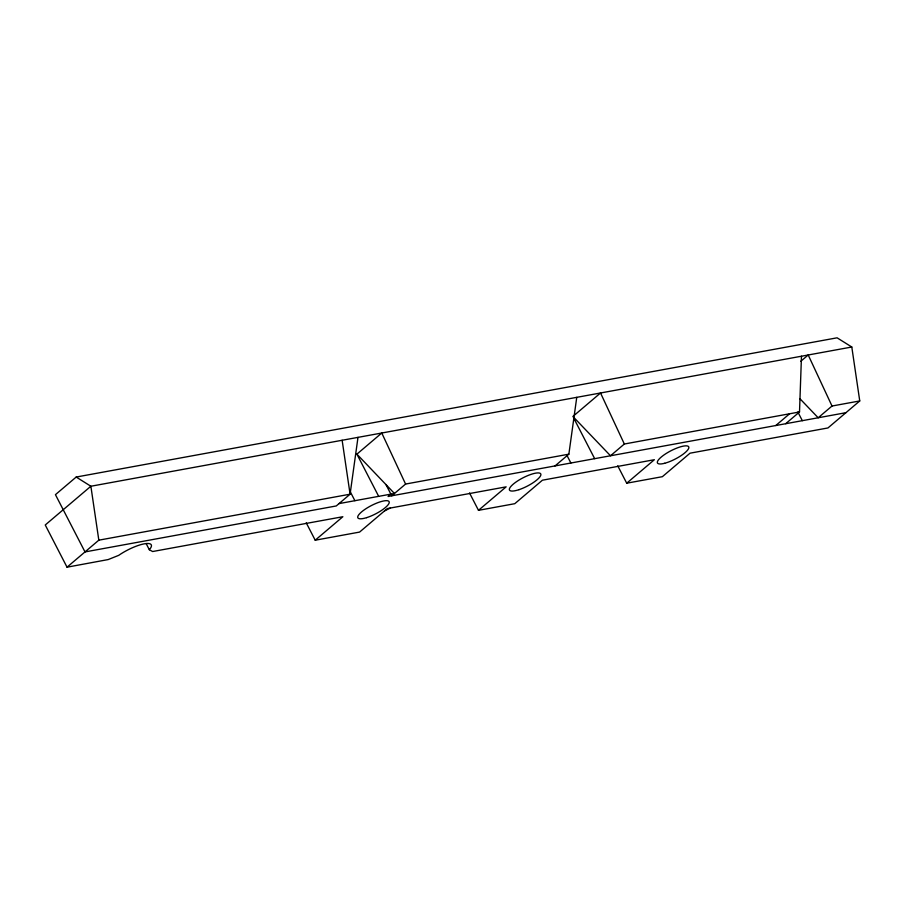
<?xml version="1.0" encoding="UTF-8"?>
<svg xmlns="http://www.w3.org/2000/svg" width="905" height="905" viewBox="0 0 905 905"><rect width="100%" height="100%" fill="white"/><g stroke="black" fill="none" stroke-linecap="round" stroke-linejoin="round"><path stroke-width="1.36" d="M785.687 423.71L799.511 411.967L801.468 356.219M357.995 437.364L350.088 494.198L336.264 505.952L85.002 551.926L55.443 494.662L76.19 477.048L837.102 337.814L851.797 347.011L859.75 400.949L827.951 427.952L690.029 453.19L662.381 476.686L626.713 483.202L617.742 465.837M555.025 465.917L568.86 454.174L576.757 397.34M851.797 347.011L90.873 486.245L45.25 524.99L67.027 567.186L98.826 540.172L350.088 494.198L342.135 440.26M356.898 454.152L381.774 433.009L405.576 484.051L391.752 495.793L388.087 496.494L390.87 494.153L394.467 493.497L356.898 454.152L378.675 496.347L390.87 494.153L385.949 484.537M306.241 522.83L315.212 540.206L342.859 516.721L152.628 551.53L149.325 549.742A23.451 6.233 -27.3 0 0 144.268 543.837A23.451 6.233 -27.3 0 0 118.702 555.353L108.204 559.562L67.027 567.186M469.525 492.954L478.485 510.33L506.144 486.845L387.25 508.599L359.59 532.083L315.212 540.206M799.511 411.967L624.337 444.016L610.513 455.769L391.752 495.793M626.713 483.202L654.36 459.717L542.423 480.204L514.775 503.689L478.485 510.33M800.755 361.31L808.21 354.986L832.012 406.028L818.177 417.771L799.85 398.619M624.337 444.016L600.535 392.985L572.888 416.47L610.513 455.769L775.777 425.531L789.601 413.777M384.478 510.94L390.417 508.01M405.576 484.051L568.86 454.174M832.012 406.028L859.75 400.949M339.036 503.599L378.675 496.347M775.777 425.531L845.926 412.691M76.19 477.048L90.873 486.245L98.826 540.172M797.848 411.979L802.328 420.667M573.521 417.714L594.664 458.665M567.039 455.566L570.885 463.021M349.76 490.77L354.884 500.691M146.124 543.543L149.325 549.742M664.7 463.269A17.591 4.672 -27.3 0 0 688.852 447.681A17.591 4.672 -27.3 0 0 665.695 453.79A17.591 4.672 -27.3 0 0 664.7 463.269M518.961 489.684A17.591 4.672 -27.3 0 0 540.783 473.971A17.591 4.672 -27.3 0 0 515.624 482.297A17.591 4.672 -27.3 0 0 518.961 489.684M366.627 517.649A17.591 4.672 -27.3 0 0 389.207 501.936A17.591 4.672 -27.3 0 0 364.579 509.617A17.591 4.672 -27.3 0 0 366.627 517.649"/></g></svg>
